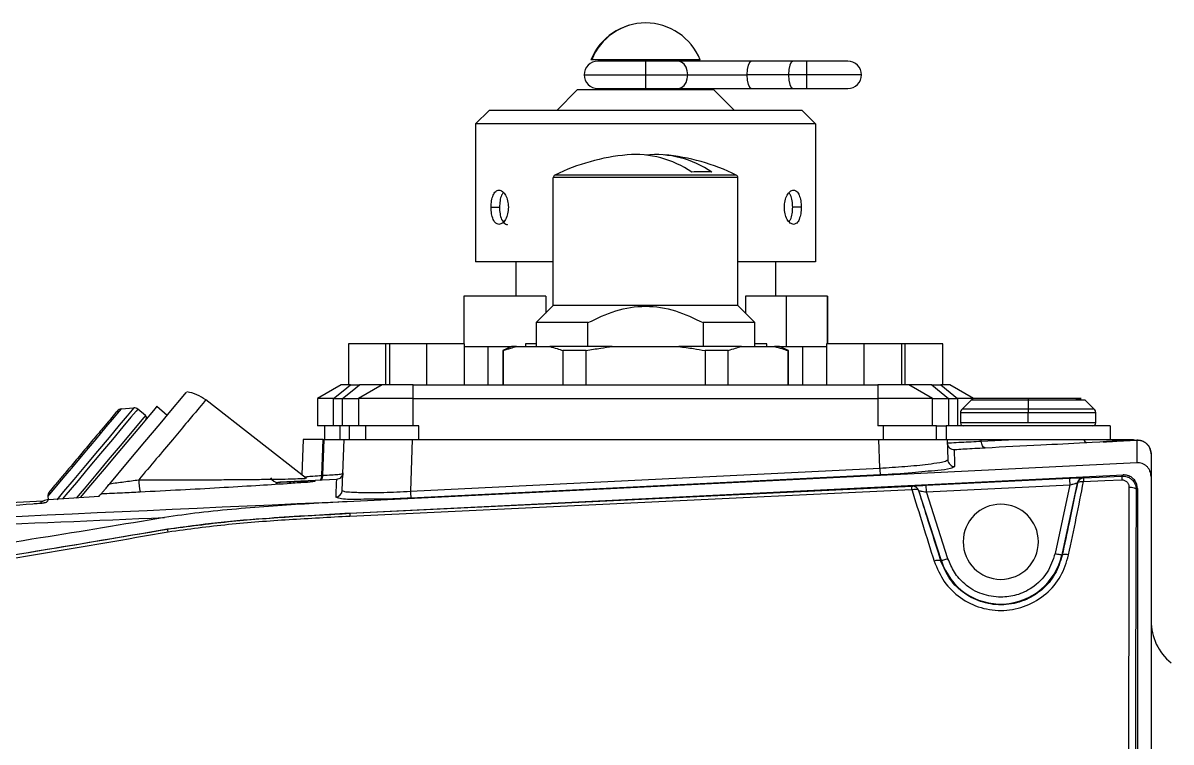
# Model space of a CAD drawing. Header units: millimetres. Extents: x -356 to 237, y 0 to 365.
# Drawn here: x 149.971 to 153.279, y 74.602 to 76.675 of the extents above; entities that cross this region are included whole.
import ezdxf

# ---------------------------------------------------------------- set-up
doc = ezdxf.new("R2010")
doc.units = ezdxf.units.MM

msp = doc.modelspace()

# ---------------------------------------------------------------- linework, layer by layer
at = {"color": 7, "linetype": 'Continuous', "lineweight": 25}
for p, q in [((151.6101, 76.5689), (151.6075, 76.5689)), ((151.9225, 76.5689), (151.6101, 76.5689)), ((151.765, 76.565), (151.6272, 76.565)), ((151.6567, 76.5689), (151.6567, 76.565)), ((151.8594, 76.565), (151.765, 76.565)), ((151.765, 76.565), (151.765, 76.5256)), ((152.0703, 76.565), (151.8594, 76.565)), ((151.8732, 76.5689), (151.8732, 76.565)), ((152.1901, 76.565), (152.0703, 76.565)), ((152.2296, 76.565), (152.1901, 76.565)), ((152.2296, 76.5256), (152.2296, 76.565)), ((151.5878, 76.5256), (151.765, 76.5256)), ((151.765, 76.5256), (151.8864, 76.5256)), ((151.765, 76.5256), (151.765, 76.4862)), ((151.8864, 76.5256), (152.0571, 76.5256)), ((152.1769, 76.5256), (152.0571, 76.5256)), ((152.2296, 76.5256), (152.1769, 76.5256)), ((152.2296, 76.4862), (152.2296, 76.5256)), ((152.387, 76.5256), (152.2296, 76.5256)), ((151.5681, 76.4823), (151.5091, 76.4232)), ((151.9618, 76.4823), (151.5681, 76.4823)), ((151.6567, 76.4862), (151.6567, 76.4823)), ((151.765, 76.4862), (151.859, 76.4862)), ((151.8594, 76.4862), (152.0703, 76.4862)), ((151.8732, 76.4862), (151.8732, 76.4823)), ((151.9618, 76.4823), (152.0209, 76.4232)), ((152.0703, 76.4862), (152.1901, 76.4862)), ((152.1901, 76.4862), (152.2296, 76.4862)), ((152.2296, 76.4862), (152.3477, 76.4862)), ((151.3142, 76.4232), (151.2748, 76.3839)), ((152.2158, 76.4232), (151.3142, 76.4232)), ((152.2158, 76.4232), (152.2551, 76.3839)), ((152.2551, 76.3839), (151.2748, 76.3839)), ((151.2748, 76.3839), (151.2748, 75.9862)), ((152.2551, 76.3839), (152.2551, 75.9862)), ((152.0307, 76.2294), (151.4992, 76.2294)), ((151.4992, 75.8602), (151.4992, 76.2294)), ((152.0263, 76.2364), (151.5036, 76.2364)), ((152.0307, 75.8602), (152.0307, 76.2294)), ((151.3197, 76.1437), (151.344, 76.1437)), ((152.2136, 76.1437), (152.189, 76.1437)), ((151.4992, 75.9862), (151.2748, 75.9862)), ((151.391, 75.9862), (151.391, 75.8878)), ((152.2551, 75.9862), (152.0307, 75.9862)), ((152.139, 75.9862), (152.139, 75.8878)), ((151.241, 75.8878), (151.241, 75.75)), ((151.4772, 75.8878), (151.241, 75.8878)), ((151.4992, 75.8602), (151.45, 75.811)), ((151.4772, 75.8878), (151.4772, 75.8382)), ((152.0307, 75.8602), (151.4992, 75.8602)), ((152.0307, 75.8602), (152.0799, 75.811)), ((152.0528, 75.8878), (152.0528, 75.8382)), ((152.1709, 75.8878), (152.0528, 75.8878)), ((152.1709, 75.7421), (152.1709, 75.8878)), ((152.289, 75.8878), (152.1709, 75.8878)), ((152.289, 75.75), (152.289, 75.8878)), ((152.289, 75.8878), (152.289, 75.75)), ((151.5991, 75.811), (151.45, 75.811)), ((151.45, 75.811), (151.45, 75.7421)), ((151.5991, 75.7421), (151.5991, 75.811)), ((152.0799, 75.811), (151.9309, 75.811)), ((151.9309, 75.811), (151.9309, 75.7421)), ((152.0799, 75.7421), (152.0799, 75.811)), ((150.9087, 75.75), (150.9087, 75.6319)), ((151.0169, 75.75), (150.9087, 75.75)), ((151.0169, 75.6319), (151.0169, 75.75)), ((151.0268, 75.75), (151.0169, 75.75)), ((151.0268, 75.75), (151.0268, 75.6319)), ((151.1351, 75.75), (151.0268, 75.75)), ((151.1351, 75.6319), (151.1351, 75.75)), ((151.2433, 75.75), (151.1351, 75.75)), ((151.2433, 75.6319), (151.2433, 75.75)), ((151.2433, 75.7421), (151.3117, 75.7421)), ((151.3117, 75.6319), (151.3117, 75.7421)), ((151.3117, 75.7421), (151.3789, 75.7421)), ((151.3789, 75.7421), (151.3536, 75.7303)), ((151.3554, 75.7303), (151.3536, 75.7303)), ((151.3536, 75.7303), (151.3536, 75.6319)), ((151.3554, 75.6319), (151.3554, 75.7303)), ((151.3932, 75.7421), (151.3789, 75.7421)), ((151.3932, 75.7421), (151.489, 75.7421)), ((151.4189, 75.75), (151.4189, 75.7421)), ((151.45, 75.75), (151.4189, 75.75)), ((151.6692, 75.7421), (151.489, 75.7421)), ((151.5268, 75.7303), (151.5268, 75.6319)), ((151.5936, 75.7303), (151.5268, 75.7303)), ((151.5936, 75.6319), (151.5936, 75.7303)), ((151.6692, 75.7421), (151.8608, 75.7421)), ((152.041, 75.7421), (151.8608, 75.7421)), ((151.9364, 75.7303), (151.9364, 75.6319)), ((152.0032, 75.7303), (151.9364, 75.7303)), ((152.0032, 75.6319), (152.0032, 75.7303)), ((152.041, 75.7421), (152.1368, 75.7421)), ((152.1142, 75.75), (152.0799, 75.75)), ((152.1142, 75.7421), (152.1142, 75.75)), ((152.1511, 75.7421), (152.1368, 75.7421)), ((152.1764, 75.7303), (152.1511, 75.7421)), ((152.1511, 75.7421), (152.2183, 75.7421)), ((152.1746, 75.7303), (152.1746, 75.6319)), ((152.1764, 75.7303), (152.1746, 75.7303)), ((152.1764, 75.6319), (152.1764, 75.7303)), ((152.2183, 75.6319), (152.2183, 75.7421)), ((152.2183, 75.7421), (152.2866, 75.7421)), ((152.2866, 75.75), (152.2866, 75.6319)), ((152.3949, 75.75), (152.2866, 75.75)), ((152.3949, 75.6319), (152.3949, 75.75)), ((152.5032, 75.75), (152.3949, 75.75)), ((152.5032, 75.6319), (152.5032, 75.75)), ((152.513, 75.75), (152.5032, 75.75)), ((152.6213, 75.75), (152.513, 75.75)), ((152.513, 75.6319), (152.513, 75.75)), ((152.6213, 75.6319), (152.6213, 75.75)), ((150.8883, 75.6319), (150.8201, 75.5925)), ((150.9144, 75.6319), (150.8883, 75.6319)), ((150.9144, 75.6319), (150.9403, 75.6319)), ((151.0064, 75.6319), (150.9382, 75.5925)), ((151.0064, 75.6319), (150.9403, 75.6319)), ((151.0957, 75.6319), (151.0064, 75.6319)), ((151.0957, 75.5925), (151.0957, 75.6319)), ((151.0957, 75.6319), (152.4343, 75.6319)), ((152.5236, 75.6319), (152.4343, 75.6319)), ((152.4343, 75.6319), (152.4343, 75.5925)), ((152.5918, 75.5925), (152.5236, 75.6319)), ((152.5897, 75.6319), (152.5236, 75.6319)), ((152.5897, 75.6319), (152.6155, 75.6319)), ((152.6417, 75.6319), (152.6155, 75.6319)), ((152.7099, 75.5925), (152.6417, 75.6319)), ((150.2536, 75.5622), (150.2905, 75.5654)), ((150.3567, 75.5698), (150.3869, 75.5445)), ((150.7876, 75.3614), (150.4976, 75.588)), ((150.8662, 75.5925), (150.8201, 75.5925)), ((150.8201, 75.5925), (150.8201, 75.5138)), ((150.8662, 75.5925), (150.8921, 75.5925)), ((150.8662, 75.5138), (150.8662, 75.5925)), ((150.8921, 75.5138), (150.8921, 75.5925)), ((150.8921, 75.5925), (150.9382, 75.5925)), ((151.0957, 75.5925), (150.9382, 75.5925)), ((150.9382, 75.5925), (150.9382, 75.5138)), ((151.0957, 75.5138), (151.0957, 75.5925)), ((151.0957, 75.5925), (152.4343, 75.5925)), ((152.4343, 75.5925), (152.4343, 75.5138)), ((152.5918, 75.5925), (152.4343, 75.5925)), ((152.5918, 75.5138), (152.5918, 75.5925)), ((152.5918, 75.5925), (152.6379, 75.5925)), ((152.6379, 75.5925), (152.6379, 75.5138)), ((152.6379, 75.5925), (152.6637, 75.5925)), ((152.6637, 75.5925), (152.6637, 75.5138)), ((152.7099, 75.5925), (152.6637, 75.5925)), ((152.7033, 75.5879), (152.6771, 75.5617)), ((152.8673, 75.5879), (152.7033, 75.5879)), ((152.7099, 75.5918), (152.7099, 75.5925)), ((152.8673, 75.5925), (152.7144, 75.5925)), ((152.8673, 75.5925), (152.8673, 75.5879)), ((152.8673, 75.5879), (152.8673, 75.5617)), ((153.0314, 75.5879), (152.8673, 75.5879)), ((153.0576, 75.5617), (153.0314, 75.5879)), ((150.3241, 75.5432), (150.302, 75.5618)), ((150.3241, 75.5432), (150.324, 75.543)), ((152.6725, 75.5506), (152.6725, 75.5217)), ((152.8673, 75.5506), (152.6725, 75.5506)), ((152.8673, 75.5617), (152.6771, 75.5617)), ((152.8673, 75.5617), (152.8673, 75.5506)), ((153.0576, 75.5617), (152.8673, 75.5617)), ((152.8673, 75.5217), (152.8673, 75.5506)), ((153.0622, 75.5506), (152.8673, 75.5506)), ((153.0622, 75.5217), (153.0622, 75.5506)), ((150.8662, 75.5138), (150.8201, 75.5138)), ((150.8398, 75.5138), (150.8398, 75.4744)), ((150.8921, 75.5138), (150.8662, 75.5138)), ((150.8848, 75.4744), (150.8848, 75.5138)), ((150.9382, 75.5138), (150.8921, 75.5138)), ((150.9106, 75.5138), (150.9106, 75.4744)), ((151.0957, 75.5138), (150.9382, 75.5138)), ((150.9579, 75.5138), (150.9579, 75.4744)), ((151.1114, 75.5138), (151.0957, 75.5138)), ((151.1114, 75.4744), (151.1114, 75.5138)), ((152.45, 75.5138), (152.4343, 75.5138)), ((152.45, 75.5138), (152.45, 75.4744)), ((152.6036, 75.5138), (152.45, 75.5138)), ((152.6036, 75.4744), (152.6036, 75.5138)), ((152.6036, 75.5138), (152.6311, 75.5138)), ((152.6311, 75.5138), (152.6311, 75.4744)), ((153.1036, 75.5138), (152.6311, 75.5138)), ((152.8673, 75.5217), (152.6725, 75.5217)), ((153.0622, 75.5217), (152.8673, 75.5217)), ((153.1036, 75.5138), (153.1036, 75.4744)), ((150.778, 75.4744), (150.7744, 75.3718)), ((150.8356, 75.4744), (150.778, 75.4744)), ((150.832, 75.3707), (150.8356, 75.4744)), ((150.8349, 75.3709), (150.8385, 75.4744)), ((150.8356, 75.4744), (150.8385, 75.4744)), ((150.8385, 75.4744), (150.8961, 75.4744)), ((150.891, 75.3272), (150.8961, 75.4744)), ((150.8961, 75.4744), (151.0928, 75.4744)), ((151.0928, 75.4744), (151.0876, 75.3249)), ((151.0928, 75.4744), (152.4371, 75.4744)), ((152.44, 75.3918), (152.4371, 75.4744)), ((152.4371, 75.4744), (152.6339, 75.4744)), ((152.6339, 75.4744), (152.6359, 75.4154)), ((152.6339, 75.4744), (152.7322, 75.4744)), ((152.7324, 75.4693), (152.7322, 75.4744)), ((152.7322, 75.4744), (152.83, 75.4744)), ((152.7324, 75.4693), (152.83, 75.4744)), ((152.83, 75.4744), (153.0279, 75.4744)), ((153.0279, 75.4744), (153.1706, 75.4744)), ((153.031, 75.465), (153.1804, 75.4724)), ((153.1804, 75.4723), (153.1232, 75.4695)), ((153.1232, 75.4693), (153.1804, 75.4721)), ((153.1232, 75.4693), (153.1232, 75.4695)), ((153.1804, 75.4721), (153.1804, 75.407)), ((153.2217, 75.4327), (153.2217, 75.3676)), ((153.1804, 75.407), (150.9052, 75.2948)), ((150.832, 75.3707), (150.8349, 75.3709)), ((150.8856, 75.3628), (150.8907, 75.3697)), ((150.9129, 75.2621), (153.1408, 75.3721)), ((151.0876, 75.3249), (152.44, 75.3918)), ((153.0271, 75.364), (153.0276, 75.3635)), ((153.0276, 75.3635), (153.1378, 75.3688)), ((153.1378, 75.3688), (153.1408, 75.3721)), ((153.2217, 75.3676), (153.2217, 70.9752)), ((150.3046, 75.358), (150.3455, 75.3579)), ((150.7115, 75.3506), (150.6999, 75.3491)), ((150.7007, 75.3473), (150.7064, 75.3502)), ((150.7039, 75.35), (150.7062, 75.3502)), ((150.874, 75.3586), (150.7112, 75.3506)), ((150.7737, 75.3613), (150.773, 75.3586)), ((152.533, 75.3396), (152.5331, 75.3397)), ((152.533, 75.3396), (152.533, 75.3396)), ((152.534, 75.3397), (152.534, 75.3396)), ((152.5735, 75.3423), (152.9866, 75.3627)), ((152.5745, 75.3227), (152.5735, 75.3423)), ((152.5745, 75.3227), (152.9875, 75.3431)), ((152.9875, 75.3431), (152.9449, 75.1454)), ((153.0088, 75.3485), (152.9641, 75.1413)), ((153.0093, 75.348), (153.0088, 75.3485)), ((153.1821, 75.3327), (153.1789, 75.3293)), ((153.1821, 75.3327), (153.1823, 71.0107)), ((150.0427, 75.3108), (150.0436, 75.3007)), ((150.0448, 75.3009), (150.1909, 75.3109)), ((150.9125, 75.2534), (152.5325, 75.3297)), ((152.5528, 75.326), (152.5527, 75.326)), ((152.6177, 75.1242), (152.5528, 75.326)), ((152.6364, 75.1302), (152.5745, 75.3227)), ((150.0285, 75.2962), (149.7407, 75.2821)), ((150.9129, 75.2621), (150.913, 75.2613)), ((150.3874, 75.2156), (150.3873, 75.2162)), ((152.9641, 75.1413), (152.9658, 75.1409)), ((152.6163, 75.1237), (152.6177, 75.1242))]:
    msp.add_line(p, q, dxfattribs=at)
at = {"color": 7, "linetype": 'Continuous', "lineweight": 25, "flags": 128}
for points in [[(151.8864, 76.5256), (151.8852, 76.5373), (151.8816, 76.548), (151.8761, 76.5566), (151.869, 76.5624), (151.861, 76.5649), (151.8594, 76.565)], [(152.0703, 76.565), (152.0652, 76.562), (152.061, 76.5534), (152.0581, 76.5407), (152.0571, 76.5256)], [(152.19, 76.565), (152.185, 76.562), (152.1808, 76.5534), (152.1779, 76.5407), (152.1769, 76.5256)], [(152.387, 76.5256), (152.3863, 76.5333), (152.384, 76.5407), (152.3804, 76.5475), (152.3755, 76.5534), (152.3695, 76.5583), (152.3627, 76.562), (152.3553, 76.5642), (152.3477, 76.565), (152.3454, 76.565), (152.3387, 76.565), (152.3278, 76.565), (152.3131, 76.565), (152.2952, 76.565), (152.2748, 76.565), (152.2526, 76.565), (152.2296, 76.565)], [(151.5878, 76.5256), (151.5886, 76.5179), (151.5908, 76.5105), (151.5945, 76.5037), (151.5993, 76.4977), (151.6053, 76.4929), (151.6121, 76.4892), (151.6195, 76.487), (151.6272, 76.4862), (151.6298, 76.4862), (151.6377, 76.4862), (151.6504, 76.4862), (151.6675, 76.4862), (151.6884, 76.4862), (151.7122, 76.4862), (151.7381, 76.4862), (151.765, 76.4862)], [(151.859, 76.4862), (151.861, 76.4863), (151.869, 76.4888), (151.8761, 76.4946), (151.8816, 76.5032), (151.8852, 76.5139), (151.8864, 76.5256)], [(152.0571, 76.5256), (152.0581, 76.5105), (152.061, 76.4977), (152.0652, 76.4892), (152.0703, 76.4862)], [(152.1769, 76.5256), (152.1779, 76.5105), (152.1808, 76.4977), (152.185, 76.4892), (152.1901, 76.4862)], [(150.8662, 75.5925), (150.8932, 75.6146), (150.9144, 75.6319)], [(150.8921, 75.5925), (150.9191, 75.6146), (150.9403, 75.6319)], [(152.5897, 75.6319), (152.6167, 75.6098), (152.6379, 75.5925)], [(152.6155, 75.6319), (152.6425, 75.6098), (152.6637, 75.5925)], [(150.2208, 75.3466), (150.2726, 75.4082), (150.3221, 75.4672), (150.3661, 75.5197), (150.402, 75.5625), (150.4275, 75.5929), (150.4412, 75.6092), (150.4417, 75.6097)], [(150.2536, 75.5622), (150.2484, 75.556), (150.2334, 75.5381), (150.2101, 75.5103), (150.1807, 75.4753), (150.1481, 75.4365), (150.1155, 75.3976), (150.0861, 75.3626), (150.0628, 75.3348), (150.0478, 75.3169), (150.0427, 75.3108)], [(150.2905, 75.5654), (150.2856, 75.5595), (150.2711, 75.5422), (150.2483, 75.5151), (150.219, 75.4802), (150.1856, 75.4404), (150.1508, 75.3989), (150.1174, 75.3591), (150.0881, 75.3242), (150.0683, 75.3005)], [(150.3567, 75.5698), (150.3516, 75.5636), (150.3364, 75.5455), (150.3123, 75.5168), (150.2808, 75.4793), (150.2442, 75.4357), (150.2049, 75.3888), (150.1656, 75.342), (150.1358, 75.3064)], [(150.302, 75.5618), (150.2969, 75.5557), (150.2821, 75.5381), (150.2588, 75.5102), (150.2288, 75.4745), (150.1946, 75.4337), (150.1589, 75.3912), (150.1247, 75.3505), (150.0947, 75.3147), (150.0852, 75.3034)], [(150.324, 75.543), (150.3191, 75.5371), (150.3043, 75.5195), (150.2809, 75.4916), (150.2509, 75.4559), (150.2167, 75.4151), (150.1811, 75.3726), (150.1468, 75.3319), (150.124, 75.3046)], [(152.7432, 75.4504), (152.7413, 75.4507), (152.7394, 75.4517), (152.7376, 75.4534), (152.736, 75.4558), (152.7347, 75.4586), (152.7336, 75.4619), (152.7328, 75.4656), (152.7324, 75.4693)], [(150.8926, 75.3752), (150.8922, 75.3716), (150.892, 75.3709)], [(151.0886, 75.306), (151.8459, 75.3434), (152.441, 75.3728)], [(150.7702, 75.3535), (150.7708, 75.3544), (150.7716, 75.3556)], [(150.913, 75.2613), (151.8327, 75.3057), (152.533, 75.3396)], [(153.0271, 75.3526), (153.0888, 75.3555), (153.1373, 75.3577)], [(153.1579, 75.337), (153.1618, 75.3369), (153.1657, 75.3365), (153.1693, 75.3359), (153.1725, 75.3349), (153.1752, 75.3337), (153.1772, 75.3324), (153.1784, 75.3309), (153.1789, 75.3293)], [(150.0323, 75.2923), (150.034, 75.2926), (150.0384, 75.2931)], [(152.9449, 75.1454), (152.9486, 75.1446), (152.9522, 75.1438), (152.9555, 75.1431), (152.9584, 75.1425), (152.9608, 75.142), (152.9626, 75.1416), (152.9637, 75.1414), (152.9641, 75.1413)], [(152.6364, 75.1302), (152.6328, 75.129), (152.6293, 75.1279), (152.6261, 75.1269), (152.6233, 75.126), (152.6209, 75.1252), (152.6192, 75.1247), (152.6181, 75.1243), (152.6177, 75.1242)]]:
    msp.add_lwpolyline(points, dxfattribs=at)
at = {"color": 7, "linetype": 'Continuous', "lineweight": 25}
for centre, radius, start, end in [((151.765, 76.5054), 0.1698, 89.9973, 158.0421), ((151.7657, 76.5082), 0.167, 90.254, 158.6793), ((151.765, 76.5054), 0.1698, 21.9579, 90.0027), ((151.6272, 76.5256), 0.0394, 89.9981, 179.9985), ((152.3477, 76.5256), 0.0394, 269.9933, 0.0118), ((151.765, 75.7052), 0.592, 95.1665, 116.1959), ((151.7347, 76.0083), 0.2875, 55.3999, 94.5887), ((151.7925, 76.0068), 0.2888, 55.5133, 95.4664), ((151.765, 75.7052), 0.5921, 63.8054, 84.8321), ((151.5071, 76.2294), 0.00787, 116.1592, 180.0373), ((151.927, 75.9508), 0.2955, 84.3552, 95.6448), ((152.0229, 76.2294), 0.00787, 359.9627, 63.8408), ((150.255, 75.5465), 0.0158, 95.0058, 140.0001), ((150.2919, 75.5497), 0.0157, 49.9756, 95.0208), ((152.7144, 75.5768), 0.0157, 89.9952, 135.0249), ((150.3191, 75.5371), 0.00788, 320.0087, 50.0008), ((152.6882, 75.5506), 0.0158, 134.9825, 179.9691), ((153.0465, 75.5506), 0.0158, 0.0309, 45.0175), ((152.6803, 75.5217), 0.00788, 180.026, 269.9825), ((153.0543, 75.5217), 0.00788, 270.0175, 359.974), ((152.6539, 75.4645), 0.0197, 181.9666, 272.8535), ((153.0389, 75.4763), 0.0112, 189.6269, 259.1205), ((153.1796, 75.4894), 0.0175, 238.8441, 259.5223), ((152.6556, 75.4161), 0.0197, 182.0176, 272.8978), ((150.7069, 75.3753), 0.0251, 207.2348, 268.7411), ((150.8094, 75.3698), 0.0226, 323.3729, 2.1844), ((150.8123, 75.37), 0.0226, 323.2135, 2.1478), ((154.7899, 75.5022), 2.3525, 182.6921, 183.1539), ((153.0281, 75.3444), 0.0197, 92.8365, 167.8208), ((153.0285, 75.3438), 0.0197, 92.8557, 167.8058), ((153.1805, 75.3616), 0.0433, 170.3893, 185.1703), ((150.4662, 75.3584), 0.1616, 180.1434, 192.598), ((152.5341, 75.3189), 0.0208, 90.0978, 92.7939), ((152.534, 75.3188), 0.0208, 90.1294, 92.7904), ((152.534, 75.32), 0.0197, 17.7954, 92.7156), ((152.534, 75.32), 0.0197, 17.8372, 89.9819), ((152.534, 75.3199), 0.0197, 17.8536, 89.9927), ((163.3629, 75.8681), 10.3887, 182.78869, 182.89724), ((150.0583, 75.3122), 0.0157, 139.9695, 185.041), ((150.8713, 75.3279), 0.0197, 272.7696, 357.9481), ((153.9449, 75.4613), 2.8606, 182.7331, 183.1128), ((152.7886, 75.1791), 0.1083, 0.0006, 179.9994), ((150.9379, 75.2557), 0.0255, 167.3499, 185.1511), ((150.3507, 75.2022), 0.0391, 8.4877, 20.1003), ((152.7886, 75.1791), 0.1083, 180.0006, 359.9994), ((152.7886, 75.1791), 0.1796, 197.8256, 347.8267), ((152.9754, 75.1182), 0.0246, 69.1035, 113.0072), ((152.6074, 75.1025), 0.023, 67.4395, 117.9708), ((153.3791, 74.9515), 0.1574, 179.9906, 230.6128)]:
    msp.add_arc(centre, radius, start, end, dxfattribs=at)
for points, knots in [([(151.3197, 76.1437), (151.32, 76.15), (151.3205, 76.1619), (151.3249, 76.1775), (151.3316, 76.1893), (151.3427, 76.1945), (151.354, 76.1892), (151.3624, 76.1779), (151.3684, 76.1621), (151.3692, 76.15), (151.3696, 76.1437)], [0, 0, 0, 0, 0.159037, 0.298728, 0.407493, 0.49129, 0.57994, 0.696445, 0.840314, 1, 1, 1, 1]), ([(152.1651, 76.1437), (152.1655, 76.15), (152.1662, 76.1621), (152.1721, 76.1778), (152.1802, 76.1891), (152.1912, 76.1945), (152.2022, 76.1893), (152.2086, 76.1775), (152.2128, 76.1619), (152.2133, 76.15), (152.2136, 76.1437)], [0, 0, 0, 0, 0.1606893, 0.3050803, 0.4212204, 0.5084056, 0.5907282, 0.6992642, 0.8397041, 1, 1, 1, 1]), ([(151.3552, 76.1858), (151.3534, 76.1834), (151.3482, 76.1766), (151.345, 76.1617), (151.3444, 76.15), (151.344, 76.1437)], [0, 0, 0, 0, 0.198217, 0.572973, 1, 1, 1, 1]), ([(152.189, 76.1437), (152.1887, 76.15), (152.188, 76.1617), (152.1851, 76.1764), (152.1802, 76.183), (152.1786, 76.1852)], [0, 0, 0, 0, 0.435146, 0.816162, 1, 1, 1, 1]), ([(151.3696, 76.1437), (151.3692, 76.1374), (151.3684, 76.1253), (151.3624, 76.1095), (151.3541, 76.0982), (151.3427, 76.0929), (151.3316, 76.0981), (151.3249, 76.1098), (151.3205, 76.1255), (151.32, 76.1374), (151.3197, 76.1437)], [0, 0, 0, 0, 0.159567, 0.303342, 0.419754, 0.50843, 0.592225, 0.701048, 0.840837, 1, 1, 1, 1]), ([(151.344, 76.1437), (151.3443, 76.1374), (151.3448, 76.1256), (151.3492, 76.1096), (151.3557, 76.0987), (151.3636, 76.0935), (151.3667, 76.0945), (151.3667, 76.0945)], [0, 0, 0, 0, 0.32392, 0.608221, 0.829284, 0.999663, 1, 1, 1, 1]), ([(152.2136, 76.1437), (152.2133, 76.1374), (152.2128, 76.1255), (152.2086, 76.1099), (152.2022, 76.0981), (152.1913, 76.0929), (152.1802, 76.0983), (152.1721, 76.1095), (152.1662, 76.1253), (152.1655, 76.1374), (152.1651, 76.1437)], [0, 0, 0, 0, 0.1601694, 0.3005413, 0.4089966, 0.4913142, 0.5785005, 0.694682, 0.8391744, 1, 1, 1, 1]), ([(152.1786, 76.1022), (152.1802, 76.1044), (152.1851, 76.111), (152.188, 76.1257), (152.1887, 76.1374), (152.189, 76.1437)], [0, 0, 0, 0, 0.183168, 0.564449, 1, 1, 1, 1]), ([(151.5991, 75.811), (151.6252, 75.8236), (151.6776, 75.8487), (151.765, 75.863), (151.8523, 75.8487), (151.9047, 75.8236), (151.9309, 75.811)], [0, 0, 0, 0, 0.249821, 0.499933, 0.750066, 1, 1, 1, 1]), ([(151.3554, 75.7303), (151.3624, 75.7329), (151.3748, 75.7375), (151.3876, 75.7407), (151.3932, 75.7421)], [0, 0, 0, 0, 0.564055, 1, 1, 1, 1]), ([(151.489, 75.7421), (151.4961, 75.7403), (151.5089, 75.737), (151.5213, 75.7324), (151.5268, 75.7303)], [0, 0, 0, 0, 0.555948, 1, 1, 1, 1]), ([(151.5936, 75.7303), (151.6076, 75.7329), (151.6327, 75.7375), (151.658, 75.7407), (151.6692, 75.7421)], [0, 0, 0, 0, 0.559943, 1, 1, 1, 1]), ([(151.8608, 75.7421), (151.8749, 75.7403), (151.9003, 75.7371), (151.9253, 75.7324), (151.9364, 75.7303)], [0, 0, 0, 0, 0.559967, 1, 1, 1, 1]), ([(152.0032, 75.7303), (152.0102, 75.7329), (152.0226, 75.7375), (152.0354, 75.7407), (152.041, 75.7421)], [0, 0, 0, 0, 0.56399, 1, 1, 1, 1]), ([(152.1368, 75.7421), (152.1439, 75.7403), (152.1567, 75.737), (152.1691, 75.7324), (152.1746, 75.7303)], [0, 0, 0, 0, 0.555897, 1, 1, 1, 1]), ([(150.4976, 75.588), (150.4893, 75.5937), (150.4726, 75.6051), (150.4528, 75.6095), (150.4429, 75.6117)], [0, 0, 0, 0, 0.4984154, 1, 1, 1, 1]), ([(150.4971, 75.5874), (150.4972, 75.5876), (150.5001, 75.5909), (150.4805, 75.5676), (150.4705, 75.5557), (150.4362, 75.5149), (150.3996, 75.4711), (150.3536, 75.4163), (150.3214, 75.378), (150.3046, 75.358)], [0, 0, 0, 0, 0.002565, 0.040852, 0.140783, 0.296713, 0.499861, 0.738776, 1, 1, 1, 1]), ([(153.0049, 75.5925), (153.007, 75.5925), (153.0114, 75.5925), (153.0249, 75.5925), (153.0036, 75.5925), (152.9888, 75.5925), (152.952, 75.5925), (152.9124, 75.5925), (152.8817, 75.5925), (152.8673, 75.5925)], [0, 0, 0, 0, 0.041899, 0.091051, 0.140203, 0.272819, 0.454642, 0.745481, 1, 1, 1, 1]), ([(150.2429, 75.5566), (150.2416, 75.555), (150.235, 75.5472), (150.2219, 75.5316), (150.2011, 75.5068), (150.1749, 75.4755), (150.1446, 75.4394), (150.1143, 75.4033), (150.0881, 75.3721), (150.0673, 75.3473), (150.0542, 75.3317), (150.0476, 75.3239), (150.0463, 75.3223)], [0, 0, 0, 0, 0.02, 0.099999, 0.200001, 0.337839, 0.500005, 0.662158, 0.799999, 0.899998, 0.979997, 1, 1, 1, 1]), ([(152.6342, 75.4638), (152.6384, 75.4642), (152.6517, 75.4653), (152.6845, 75.4668), (152.7131, 75.4683), (152.7324, 75.4693)], [0, 0, 0, 0, 0.126346, 0.408969, 1, 1, 1, 1]), ([(152.7432, 75.4504), (152.7969, 75.4532), (152.8928, 75.4581), (152.9888, 75.4629), (153.031, 75.465)], [0, 0, 0, 0, 0.5599747, 1, 1, 1, 1]), ([(153.031, 75.465), (153.0321, 75.4651), (153.034, 75.4652), (153.036, 75.4653), (153.0368, 75.4653)], [0, 0, 0, 0, 0.5592891, 1, 1, 1, 1]), ([(153.1232, 75.4695), (153.12, 75.4693), (153.1142, 75.4691), (153.1049, 75.4686), (153.0973, 75.4682), (153.0906, 75.4678), (153.0875, 75.4677), (153.0823, 75.4674), (153.0876, 75.4676), (153.0906, 75.4677), (153.0976, 75.468), (153.1053, 75.4684), (153.1146, 75.4688), (153.1202, 75.4691), (153.1232, 75.4693)], [0, 0, 0, 0, 0.123033, 0.222941, 0.353502, 0.418128, 0.464158, 0.500076, 0.536413, 0.582417, 0.646303, 0.786014, 0.884361, 1, 1, 1, 1]), ([(153.1804, 75.4723), (153.1853, 75.472), (153.1929, 75.4716), (153.2023, 75.4672), (153.2088, 75.4625), (153.2142, 75.4565), (153.2196, 75.4476), (153.2208, 75.44), (153.2216, 75.435)], [0, 0, 0, 0, 0.237404, 0.367526, 0.497251, 0.628032, 0.75849, 1, 1, 1, 1]), ([(153.2216, 75.435), (153.2208, 75.44), (153.2195, 75.4476), (153.2141, 75.4564), (153.2086, 75.4624), (153.2022, 75.467), (153.1928, 75.4714), (153.1853, 75.4718), (153.1804, 75.4721)], [0, 0, 0, 0, 0.241831, 0.372643, 0.503178, 0.633111, 0.762616, 1, 1, 1, 1]), ([(152.6549, 75.4448), (152.6574, 75.4451), (152.6672, 75.4463), (152.6967, 75.4477), (152.7236, 75.4492), (152.7432, 75.4504)], [0, 0, 0, 0, 0.085476, 0.334459, 1, 1, 1, 1]), ([(152.6566, 75.3965), (152.6562, 75.4073), (152.6556, 75.4234), (152.6551, 75.4396), (152.6549, 75.4448)], [0, 0, 0, 0, 0.673649, 1, 1, 1, 1]), ([(153.2217, 75.4327), (153.2217, 75.4332), (153.2217, 75.4339), (153.2216, 75.4347), (153.2216, 75.435)], [0, 0, 0, 0, 0.560052, 1, 1, 1, 1]), ([(153.2216, 75.435), (153.2216, 75.4347), (153.2217, 75.434), (153.2217, 75.4333), (153.2217, 75.433)], [0, 0, 0, 0, 0.560147, 1, 1, 1, 1]), ([(152.44, 75.3918), (152.464, 75.3931), (152.4998, 75.3952), (152.546, 75.3994), (152.58, 75.4027), (152.607, 75.4075), (152.6269, 75.4098), (152.6337, 75.414), (152.6359, 75.4154)], [0, 0, 0, 0, 0.364094, 0.541534, 0.703699, 0.878939, 0.96041, 1, 1, 1, 1]), ([(153.2217, 75.3676), (153.2215, 75.3703), (153.2212, 75.3756), (153.2187, 75.3833), (153.2149, 75.3903), (153.2097, 75.3964), (153.2034, 75.4013), (153.1962, 75.4048), (153.1884, 75.407), (153.183, 75.407), (153.1804, 75.407)], [0, 0, 0, 0, 0.124787, 0.250039, 0.374475, 0.499797, 0.62419, 0.749491, 0.874519, 1, 1, 1, 1]), ([(150.7819, 75.3659), (150.7841, 75.3663), (150.7922, 75.3677), (150.809, 75.3688), (150.8235, 75.37), (150.832, 75.3707)], [0, 0, 0, 0, 0.13118, 0.493542, 1, 1, 1, 1]), ([(150.8349, 75.3709), (150.8433, 75.3714), (150.8579, 75.3723), (150.8772, 75.3733), (150.8879, 75.3746), (150.8926, 75.3752)], [0, 0, 0, 0, 0.440704, 0.754378, 1, 1, 1, 1]), ([(150.8927, 75.3776), (150.8924, 75.3753), (150.8917, 75.3704), (150.8874, 75.3642), (150.8812, 75.3598), (150.8763, 75.359), (150.874, 75.3586)], [0, 0, 0, 0, 0.24106, 0.4999, 0.758691, 1, 1, 1, 1]), ([(152.441, 75.3728), (152.4718, 75.3744), (152.5275, 75.3773), (152.5947, 75.3852), (152.6369, 75.3882), (152.6524, 75.3947), (152.6566, 75.3965)], [0, 0, 0, 0, 0.425121, 0.768136, 0.93806, 1, 1, 1, 1]), ([(152.9866, 75.3627), (152.9921, 75.363), (153.0025, 75.3635), (153.0152, 75.3639), (153.0232, 75.3642), (153.0263, 75.3641), (153.0271, 75.364)], [0, 0, 0, 0, 0.410902, 0.768424, 0.942128, 1, 1, 1, 1]), ([(153.0276, 75.3635), (153.0275, 75.3632), (153.0271, 75.362), (153.0271, 75.3583), (153.0271, 75.355), (153.0271, 75.3526)], [0, 0, 0, 0, 0.094315, 0.350106, 1, 1, 1, 1]), ([(153.1378, 75.3688), (153.1429, 75.3685), (153.1508, 75.3681), (153.1605, 75.3632), (153.1681, 75.3573), (153.174, 75.3494), (153.1781, 75.3396), (153.1786, 75.333), (153.1789, 75.3293)], [0, 0, 0, 0, 0.239064, 0.368108, 0.50329, 0.690273, 0.829851, 1, 1, 1, 1]), ([(153.1821, 75.3327), (153.1818, 75.3365), (153.1811, 75.3443), (153.1758, 75.3553), (153.1668, 75.3648), (153.1546, 75.3714), (153.1453, 75.3718), (153.1408, 75.3721)], [0, 0, 0, 0, 0.176202, 0.366728, 0.563812, 0.790922, 1, 1, 1, 1]), ([(150.197, 75.3182), (150.1972, 75.3184), (150.1979, 75.3192), (150.1993, 75.3209), (150.2016, 75.3236), (150.2046, 75.3272), (150.2083, 75.3316), (150.2138, 75.3381), (150.218, 75.3432), (150.2208, 75.3466)], [0, 0, 0, 0, 0.023063, 0.081252, 0.178755, 0.31253, 0.464058, 0.643349, 1, 1, 1, 1]), ([(150.2208, 75.3466), (150.2345, 75.3484), (150.2624, 75.3522), (150.2904, 75.356), (150.3046, 75.358)], [0, 0, 0, 0, 0.489057, 1, 1, 1, 1]), ([(150.3085, 75.3232), (150.3473, 75.3252), (150.4236, 75.3291), (150.5346, 75.3352), (150.6373, 75.3414), (150.7165, 75.346), (150.7726, 75.3508), (150.7971, 75.3514), (150.8236, 75.3562), (150.7473, 75.3513), (150.723, 75.3507), (150.7064, 75.3502)], [0, 0, 0, 0, 0.190859, 0.37549, 0.547195, 0.694783, 0.769832, 0.816469, 0.826738, 0.881357, 1, 1, 1, 1]), ([(150.3455, 75.3579), (150.3583, 75.3579), (150.3947, 75.3578), (150.454, 75.3579), (150.5183, 75.3581), (150.5744, 75.3584), (150.6235, 75.3589), (150.6676, 75.3593), (150.708, 75.36), (150.7408, 75.3602), (150.7655, 75.3617), (150.7794, 75.3608), (150.7847, 75.3622), (150.7853, 75.3623)], [0, 0, 0, 0, 0.087594, 0.248527, 0.404106, 0.525864, 0.631461, 0.738756, 0.826882, 0.90683, 0.96252, 0.996182, 1, 1, 1, 1]), ([(150.7064, 75.3502), (150.7073, 75.3503), (150.7089, 75.3505), (150.7105, 75.3506), (150.7112, 75.3506)], [0, 0, 0, 0, 0.567523, 1, 1, 1, 1]), ([(150.874, 75.3586), (150.8739, 75.3544), (150.8733, 75.3377), (150.8727, 75.3209), (150.8722, 75.3083)], [0, 0, 0, 0, 0.249945, 1, 1, 1, 1]), ([(152.5325, 75.3297), (152.5325, 75.3311), (152.5325, 75.3337), (152.5325, 75.3371), (152.5329, 75.3389), (152.533, 75.3396)], [0, 0, 0, 0, 0.442859, 0.780101, 1, 1, 1, 1]), ([(152.5325, 75.3297), (152.5348, 75.3301), (152.5391, 75.3311), (152.5452, 75.3309), (152.5504, 75.3295), (152.552, 75.327), (152.5527, 75.326)], [0, 0, 0, 0, 0.309553, 0.602737, 0.83396, 1, 1, 1, 1]), ([(152.5331, 75.3397), (152.5346, 75.3399), (152.5397, 75.3405), (152.549, 75.341), (152.561, 75.3417), (152.5693, 75.3421), (152.5735, 75.3423)], [0, 0, 0, 0, 0.1081724, 0.3852713, 0.6851477, 1, 1, 1, 1]), ([(153.0093, 75.348), (153.0013, 75.3099), (152.9869, 75.2408), (152.9723, 75.1718), (152.9658, 75.1409)], [0, 0, 0, 0, 0.552118, 1, 1, 1, 1]), ([(152.9842, 75.1412), (152.9916, 75.1768), (153.0061, 75.2472), (153.0202, 75.3177), (153.0271, 75.3526)], [0, 0, 0, 0, 0.505081, 1, 1, 1, 1]), ([(152.9875, 75.3431), (152.9906, 75.3439), (152.9956, 75.3453), (153.0015, 75.3469), (153.005, 75.3478), (153.007, 75.3482), (153.0082, 75.3485), (153.0087, 75.3485), (153.0088, 75.3485)], [0, 0, 0, 0, 0.42978, 0.706179, 0.833939, 0.925725, 0.980822, 1, 1, 1, 1]), ([(153.0093, 75.348), (153.0098, 75.3489), (153.0111, 75.3511), (153.0156, 75.3525), (153.021, 75.3532), (153.025, 75.3528), (153.0271, 75.3526)], [0, 0, 0, 0, 0.155008, 0.380834, 0.676894, 1, 1, 1, 1]), ([(153.0278, 75.3633), (153.0263, 75.3633), (153.0244, 75.3633), (153.0227, 75.3626), (153.0224, 75.3624)], [0, 0, 0, 0, 0.777037, 1, 1, 1, 1]), ([(153.1373, 75.3577), (153.1387, 75.3577), (153.1415, 75.3576), (153.1455, 75.3564), (153.1492, 75.3544), (153.1532, 75.3508), (153.157, 75.345), (153.1576, 75.3397), (153.1579, 75.337)], [0, 0, 0, 0, 0.129482, 0.257037, 0.383848, 0.508336, 0.754471, 1, 1, 1, 1]), ([(153.1579, 75.337), (153.1577, 75.2719), (153.1574, 75.1407), (153.1572, 74.9429), (153.157, 74.7435), (153.1569, 74.6103), (153.1568, 74.5436)], [0, 0, 0, 0, 0.246042, 0.496257, 0.74789, 1, 1, 1, 1]), ([(150.0448, 75.3009), (150.0421, 75.3006), (150.0367, 75.2999), (150.029, 75.2967), (150.0239, 75.2941), (150.0219, 75.292), (150.0219, 75.292)], [0, 0, 0, 0, 0.325629, 0.649236, 0.997244, 1, 1, 1, 1]), ([(150.0384, 75.2931), (150.0397, 75.2946), (150.0418, 75.2972), (150.0439, 75.2998), (150.0448, 75.3009)], [0, 0, 0, 0, 0.580158, 1, 1, 1, 1]), ([(150.1909, 75.3109), (150.1921, 75.3124), (150.1942, 75.3148), (150.1962, 75.3172), (150.197, 75.3182)], [0, 0, 0, 0, 0.601899, 1, 1, 1, 1]), ([(150.197, 75.3182), (150.2173, 75.319), (150.2545, 75.3205), (150.2916, 75.3223), (150.3085, 75.3232)], [0, 0, 0, 0, 0.545974, 1, 1, 1, 1]), ([(150.8722, 75.3083), (150.8777, 75.3068), (150.8982, 75.3012), (150.9434, 75.303), (151.0099, 75.3022), (151.0609, 75.3047), (151.0886, 75.306)], [0, 0, 0, 0, 0.077627, 0.293711, 0.617596, 1, 1, 1, 1]), ([(150.891, 75.3272), (150.8923, 75.3263), (150.897, 75.3232), (150.9172, 75.3228), (150.9551, 75.32), (151.0025, 75.3214), (151.0489, 75.3228), (151.0744, 75.3242), (151.0876, 75.3249)], [0, 0, 0, 0, 0.024283, 0.084849, 0.294868, 0.61138, 0.799862, 1, 1, 1, 1]), ([(152.5325, 75.3297), (152.5429, 75.2957), (152.564, 75.2267), (152.5856, 75.1578), (152.5966, 75.1228)], [0, 0, 0, 0, 0.491147, 1, 1, 1, 1]), ([(152.6163, 75.1237), (152.6041, 75.1622), (152.5828, 75.2296), (152.5617, 75.2971), (152.5527, 75.326)], [0, 0, 0, 0, 0.571826, 1, 1, 1, 1]), ([(152.5528, 75.326), (152.5528, 75.326), (152.5528, 75.326), (152.5528, 75.326), (152.5528, 75.326)], [0, 0, 0, 0, 0.373245, 1, 1, 1, 1]), ([(152.5528, 75.326), (152.553, 75.326), (152.5536, 75.3261), (152.5549, 75.3259), (152.557, 75.3256), (152.5606, 75.3251), (152.5665, 75.3241), (152.5715, 75.3232), (152.5745, 75.3227)], [0, 0, 0, 0, 0.026473, 0.08699, 0.182148, 0.310338, 0.582249, 1, 1, 1, 1]), ([(153.1789, 75.3293), (153.1787, 75.3033), (153.1783, 75.2449), (153.1779, 75.148), (153.1776, 75.0378), (153.1772, 74.9011), (153.1769, 74.7357), (153.1767, 74.6096), (153.1766, 74.5423)], [0, 0, 0, 0, 0.099337, 0.222437, 0.369301, 0.519393, 0.743503, 1, 1, 1, 1]), ([(150.9052, 75.2948), (150.1364, 75.26), (149.0654, 75.2114), (147.6924, 75.1488), (147.0882, 75.1211), (146.7861, 75.1072)], [0, 0, 0, 0, 0.559983, 0.7799777, 1, 1, 1, 1]), ([(148.7296, 75.2124), (148.8391, 75.218), (149.0561, 75.229), (149.3783, 75.2477), (149.692, 75.2674), (149.8983, 75.2817), (149.9993, 75.2888)], [0, 0, 0, 0, 0.258614, 0.512383, 0.761093, 1, 1, 1, 1]), ([(149.9993, 75.2888), (150.0049, 75.2892), (150.0149, 75.29), (150.028, 75.291), (150.0354, 75.2924), (150.0384, 75.2931)], [0, 0, 0, 0, 0.4299915, 0.7618862, 1, 1, 1, 1]), ([(150.9052, 75.2948), (150.8687, 75.2929), (150.7975, 75.2892), (150.691, 75.2821), (150.5854, 75.2737), (150.4811, 75.264), (150.4124, 75.254), (150.3792, 75.2492)], [0, 0, 0, 0, 0.207785, 0.405201, 0.605649, 0.809474, 1, 1, 1, 1]), ([(150.3792, 75.2492), (150.26, 75.2292), (150.0088, 75.1872), (149.6386, 75.131), (149.2541, 75.0756), (148.8757, 75.0232), (148.4895, 74.972), (148.1114, 74.9203), (147.7316, 74.8772), (147.3917, 74.8864), (147.0943, 74.8881), (146.8404, 74.874), (146.6108, 74.8393), (146.4096, 74.7778), (146.2355, 74.7024), (146.0704, 74.6078), (145.9172, 74.495), (145.7774, 74.3659), (145.6531, 74.222), (145.5457, 74.0655), (145.4566, 73.8979), (145.3864, 73.7214), (145.3365, 73.5378), (145.3073, 73.3498), (145.2994, 73.1599), (145.3123, 72.9704), (145.3461, 72.7837), (145.4002, 72.6016), (145.4744, 72.4263), (145.5672, 72.2602), (145.6777, 72.1056), (145.8042, 71.9642), (145.9455, 71.8377), (146.1002, 71.7274), (146.267, 71.635), (146.4426, 71.5619), (146.6322, 71.5069), (146.8331, 71.4775), (146.9873, 71.4657), (147.0868, 71.4609), (147.1326, 71.4591), (147.1795, 71.4578), (147.2276, 71.4568), (147.2768, 71.4562), (147.3272, 71.4559), (147.3627, 71.456), (147.4239, 71.4565), (147.5076, 71.4575), (147.6299, 71.4542), (147.7494, 71.4479), (147.8687, 71.4384), (147.9829, 71.4266), (148.0926, 71.4125), (148.1901, 71.4), (148.286, 71.3877), (148.3859, 71.375), (148.5029, 71.3601), (148.6064, 71.347), (148.6883, 71.3366), (148.7406, 71.3299), (148.7854, 71.3242), (148.8227, 71.3195), (148.8526, 71.3157), (148.9516, 71.303), (149.114, 71.2822), (149.3336, 71.2537), (149.5402, 71.2264), (149.7483, 71.1983), (149.9614, 71.1686), (150.1706, 71.1385), (150.305, 71.1182), (150.3697, 71.1084)], [0, 0, 0, 0, 0.029869, 0.06295, 0.09255, 0.125894, 0.157367, 0.188841, 0.220243, 0.251658, 0.272777, 0.293748, 0.314461, 0.329981, 0.345629, 0.361265, 0.376906, 0.392557, 0.408209, 0.423785, 0.439382, 0.455018, 0.470656, 0.486289, 0.501957, 0.51754, 0.53313, 0.548764, 0.564411, 0.580064, 0.595707, 0.611287, 0.626864, 0.642495, 0.65815, 0.673889, 0.689427, 0.706811, 0.723967, 0.727648, 0.731422, 0.73529, 0.739252, 0.743308, 0.747458, 0.751703, 0.752096, 0.762568, 0.7724, 0.782337, 0.792125, 0.801994, 0.810704, 0.819454, 0.826304, 0.8346, 0.844341, 0.855442, 0.860404, 0.864745, 0.868467, 0.871567, 0.874048, 0.875909, 0.896248, 0.914495, 0.930652, 0.947747, 0.966412, 0.98383, 1, 1, 1, 1]), ([(146.7849, 75.0975), (147.1843, 75.1132), (147.9832, 75.1445), (149.1811, 75.1985), (149.9798, 75.2323), (150.3792, 75.2492)], [0, 0, 0, 0, 0.333361, 0.666671, 1, 1, 1, 1]), ([(150.3873, 75.2162), (150.4356, 75.2229), (150.5328, 75.2363), (150.7083, 75.2504), (150.8353, 75.2577), (150.9129, 75.2621)], [0, 0, 0, 0, 0.277195, 0.557793, 1, 1, 1, 1]), ([(150.3874, 75.2156), (150.4458, 75.2234), (150.5622, 75.239), (150.7378, 75.2517), (150.8546, 75.2581), (150.913, 75.2613)], [0, 0, 0, 0, 0.334849, 0.667679, 1, 1, 1, 1]), ([(150.3893, 75.2079), (150.4472, 75.2158), (150.563, 75.2314), (150.7377, 75.244), (150.8542, 75.2502), (150.9125, 75.2534)], [0, 0, 0, 0, 0.333435, 0.666826, 1, 1, 1, 1]), ([(150.379, 71.1422), (150.2111, 71.1689), (149.8753, 71.2221), (149.3705, 71.2937), (148.8655, 71.3636), (148.3597, 71.4277), (147.8533, 71.5058), (147.4266, 71.5035), (147.0871, 71.5087), (146.8363, 71.5263), (146.5897, 71.5658), (146.3543, 71.6449), (146.1338, 71.7571), (145.9183, 71.9103), (145.7191, 72.1086), (145.5478, 72.3522), (145.4229, 72.6223), (145.3473, 72.9104), (145.3245, 73.207), (145.3551, 73.5033), (145.4382, 73.7887), (145.5714, 74.0552), (145.7494, 74.2933), (145.9556, 74.485), (146.1754, 74.6309), (146.4002, 74.7355), (146.6377, 74.8061), (146.8841, 74.8372), (147.1322, 74.8504), (147.4435, 74.8484), (147.8174, 74.8392), (148.2482, 74.8994), (148.6771, 74.9559), (149.1054, 75.0154), (149.5333, 75.0775), (149.9609, 75.1431), (150.2451, 75.1918), (150.3873, 75.2162)], [0, 0, 0, 0, 0.042375, 0.084737, 0.127086, 0.169425, 0.211887, 0.254538, 0.275563, 0.296512, 0.317184, 0.337604, 0.358158, 0.378642, 0.40326, 0.427843, 0.452494, 0.477036, 0.501708, 0.52622, 0.550901, 0.575404, 0.600085, 0.624603, 0.645193, 0.665611, 0.68619, 0.70667, 0.72735, 0.748108, 0.784272, 0.820359, 0.856269, 0.892185, 0.92811, 0.964051, 1, 1, 1, 1]), ([(145.6642, 74.1734), (145.7099, 74.2299), (145.8013, 74.3428), (145.965, 74.487), (146.1445, 74.6102), (146.3372, 74.7073), (146.5378, 74.7782), (146.7756, 74.8272), (147.0501, 74.8469), (147.3582, 74.8507), (147.6652, 74.837), (148.14, 74.8743), (148.7772, 74.9714), (149.5843, 75.0804), (150.1197, 75.1706), (150.3874, 75.2156)], [0, 0, 0, 0, 0.04389, 0.087726, 0.131378, 0.175257, 0.217887, 0.259665, 0.321744, 0.383991, 0.446007, 0.507425, 0.671599, 0.835844, 1, 1, 1, 1]), ([(149.6583, 75.0871), (149.7803, 75.1061), (150.0244, 75.1441), (150.2677, 75.1867), (150.3893, 75.2079)], [0, 0, 0, 0, 0.500042, 1, 1, 1, 1]), ([(152.5966, 75.1228), (152.6051, 75.1026), (152.6222, 75.062), (152.6707, 75.0153), (152.7307, 74.9858), (152.7976, 74.9777), (152.8635, 74.9918), (152.9207, 75.0267), (152.9647, 75.078), (152.9777, 75.1202), (152.9842, 75.1412)], [0, 0, 0, 0, 0.123886, 0.248471, 0.373753, 0.499383, 0.625056, 0.750527, 0.87559, 1, 1, 1, 1]), ([(152.9658, 75.1409), (152.9599, 75.1222), (152.9481, 75.0843), (152.9083, 75.0384), (152.8567, 75.007), (152.7971, 74.9943), (152.7369, 75.0015), (152.683, 75.0278), (152.6393, 75.0693), (152.624, 75.1055), (152.6163, 75.1237)], [0, 0, 0, 0, 0.123447, 0.249122, 0.375037, 0.501222, 0.627845, 0.752664, 0.875602, 1, 1, 1, 1]), ([(152.9449, 75.1454), (152.9386, 75.1265), (152.9258, 75.0877), (152.8835, 75.0468), (152.8357, 75.0232), (152.804, 75.0205), (152.7886, 75.0192)], [0, 0, 0, 0, 0.272744, 0.561758, 0.787236, 1, 1, 1, 1]), ([(152.7886, 75.0192), (152.7702, 75.0211), (152.7325, 75.0249), (152.6862, 75.0531), (152.6531, 75.0896), (152.6419, 75.1169), (152.6364, 75.1302)], [0, 0, 0, 0, 0.273786, 0.561514, 0.786192, 1, 1, 1, 1])]:
    msp.add_open_spline(points, degree=3, knots=knots, dxfattribs=at)

doc.saveas('drawing.dxf')
